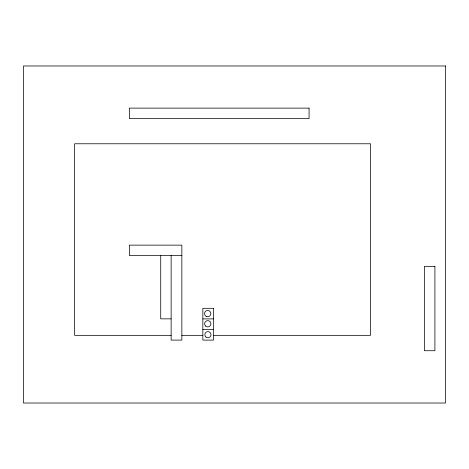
<?xml version="1.0" encoding="UTF-8"?>
<svg xmlns="http://www.w3.org/2000/svg" width="469" height="469" viewBox="0 0 469 469"><rect width="100%" height="100%" fill="white"/><g stroke="black" fill="none" stroke-linecap="round" stroke-linejoin="round"><path stroke-width="0.7" d="M181.849 255.546L129.356 255.546L129.356 245.135L181.849 245.135L181.849 340.095L171.138 340.095L171.138 255.546M171.138 318.85L160.726 318.856L160.726 255.546M202.843 318.897L213.477 318.897M202.843 329.543L213.477 329.543M171.138 335.341L74.641 335.341L74.641 143.772L370.492 143.772L370.492 335.341L213.477 335.341M181.849 335.341L202.843 335.341M445.55 65.977L23.45 65.977L23.45 403.023L445.55 403.023L445.55 65.977M309.071 108.122L129.356 108.122L129.356 118.593L309.071 118.593L309.071 108.122M434.91 266.38L424.398 266.38L424.398 350.724L434.91 350.724L434.91 266.38M213.477 308.315L202.843 308.315L202.843 340.095L213.477 340.095L213.477 308.315M205.909 337A3.072 3.072 0 0 0 210.95 335.288A3.072 3.072 0 0 0 206.952 331.776A3.072 3.072 0 0 0 205.909 337M205.698 326.137A3.136 3.136 0 0 0 210.851 324.39A3.136 3.136 0 0 0 206.765 320.802A3.136 3.136 0 0 0 205.698 326.137M206.114 316.311A3.136 3.136 0 0 0 210.821 313.591A3.136 3.136 0 0 0 206.114 310.871A3.136 3.136 0 0 0 206.114 316.311"/></g></svg>
